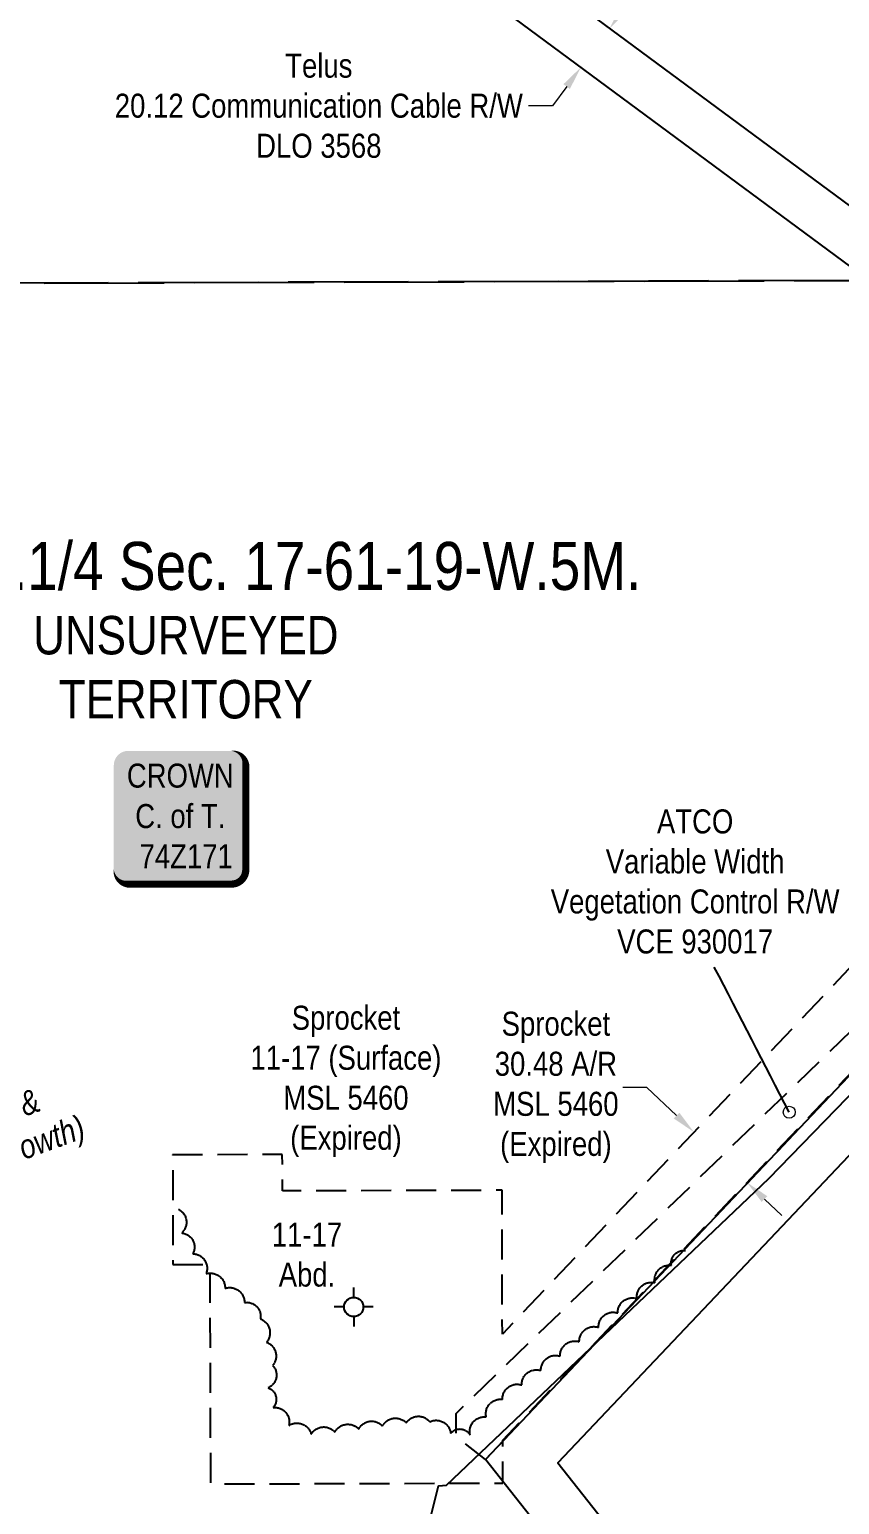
# Model space of a CAD drawing. Extents: x 507565 to 531726, y 6009554 to 6022365.
# Drawn here: x 511771 to 512109, y 6014536 to 6015150 of the extents above; entities that cross this region are included whole.
import ezdxf
from ezdxf.enums import TextEntityAlignment as Align

# ---------------------------------------------------------------- set-up
doc = ezdxf.new("R2010")
doc.units = 0
doc.header["$LTSCALE"] = 5
doc.header["$PDMODE"] = 34
doc.header["$PDSIZE"] = 0.03
for name, pattern in [('0', [1, 1, 0]), ('foc-ACCESSROAD', [3.75, 2.5, -1.25]), ('foc-FLOWLINE', [3.75, 2.5, -1.25]), ('foc-UNSURVEYED', [12.5, 10, -2.5])]:
    doc.linetypes.add(name, pattern=pattern)
doc.layers.get('Defpoints').update_dxf_attribs({"color": 9})
for name, color, linetype in [('AS-OWNER', 7, 'Continuous'), ('C-SYMBOL', 7, 'Continuous'), ('F-EZE', 190, 'foc-FLOWLINE'), ('F-RW', 190, 'Continuous'), ('F-WS', 190, 'foc-ACCESSROAD'), ('F-WS-S', 190, 'Continuous'), ('L-UNS-T', 3, 'Continuous'), ('L-USEC', 7, 'foc-UNSURVEYED'), ('T-BUSH', 110, '0'), ('T-BUSH-T', 110, 'Continuous'), ('WETLAND', 143, 'Continuous')]:
    doc.layers.add(name, color=color, linetype=linetype)
for name, color, linetype, lineweight in [('F-AR-T', 190, 'Continuous', 9), ('F-EZE-T', 190, 'Continuous', 9), ('F-RW-T', 190, 'Continuous', 9), ('F-WS-T', 190, 'Continuous', 9)]:
    doc.layers.add(name, color=color, linetype=linetype, lineweight=lineweight)
doc.styles.add('175L', font='ARIALN.TTF', dxfattribs={"height": 20})
doc.styles.add('80', font='ARIALN.TTF', dxfattribs={"height": 10})
doc.styles.add('80CG', font='ARIALN.TTF', dxfattribs={"height": 10})
doc.styles.add('80L', font='ARIALN.TTF', dxfattribs={"height": 10})
doc.styles.add('MtXpl_Arial_Narrow', font='ARIALNI.TTF')
doc.dimstyles.new('Compass 5 000', dxfattribs={"dimscale": 5, "dimtxt": 9, "dimasz": 2, "dimexe": 0.2, "dimexo": 0.0625, "dimgap": 0.5, "dimtad": 0, "dimtih": 1, "dimtoh": 1, "dimzin": 0, "dimdsep": 46, "dimtxsty": '80CG', "dimcen": 0.1, "dimse1": 1, "dimse2": 1, "dimclrd": 256, "dimclrt": 256, "dimaunit": 1, "dimadec": 4, "dimazin": 0, "dimtfac": 0.06, "dimtofl": 0, "dimtmove": 0, "dimatfit": 1, "dimfxl": 0.2, "dimtolj": 1, "dimtzin": 0, "dimlwd": -1, "dimarcsym": 0})

# ---------------------------------------------------------------- blocks, each defined once
blk = doc.blocks.new('*D71')
at = {"layer": 'Defpoints', "color": 0, "transparency": 16777216}
for p in [(512012.28, 6015150.76), (512000.33, 6015134.6), (512000.81, 6015134.24)]:
    blk.add_point(p, dxfattribs=at)
at = {"layer": 'F-RW-T', "transparency": 16777216}
for p, q in [((512018.71, 6015158.45), (512024.65, 6015166.49)), ((511994.87, 6015126.2), (511988.92, 6015118.16)), ((511988.92, 6015118.16), (511978.92, 6015118.16))]:
    blk.add_line(p, q, dxfattribs=at)
for points in [[(512017.37, 6015159.44), (512020.05, 6015157.46), (512012.76, 6015150.41)], [(511993.53, 6015127.19), (511996.21, 6015125.21), (512000.81, 6015134.24)]]:
    blk.add_solid(points, dxfattribs=at)
at = {"layer": 'F-RW-T', "transparency": 16777216, "insert": (511891.63, 6015118.16), "char_height": 10, "attachment_point": 5, "style": '80CG'}
blk.add_mtext('\\A1;Telus\\P20.12 Communication Cable R/W\\PDLO 3568', dxfattribs=at)
blk = doc.blocks.new('GABD')
for p, q in [((0, 0.81), (0, 1.62)), ((-0.81, 0), (-1.62, 0)), ((1.62, 0), (0.81, 0)), ((0, -0.81), (0, -1.62))]:
    blk.add_line(p, q)
blk.add_circle((0, 0), 0.8)
blk = doc.blocks.new('*U171')
h = blk.add_hatch(color=255)
edge = h.paths.add_edge_path()
edge.add_line((-21.5, -28.5), (21.5, -28.5))
edge.add_arc((21.5, -22.5), 6, 270, 360)
edge.add_line((27.5, -22.5), (27.5, 21))
edge.add_arc((21.5, 21), 6, 0, 90)
edge.add_line((21.5, 27), (-21.5, 27))
edge.add_arc((-21.5, 21), 6, 90, 180)
edge.add_line((-27.5, 21), (-27.5, -22.5))
edge.add_arc((-21.5, -22.5), 6, 180, 270)
at = {"color": 14, "flags": 128}
blk.add_lwpolyline([(-21.5, -28.5, 3, 3, 0), (21.5, -28.5, 3, 3, 0.414214), (27.5, -22.5, 3, 3, 0), (27.5, 21, 3, 0, 0.414214), (21.5, 27, 0, 0, 0), (-21.5, 27, 0, 0, 0.414214), (-27.5, 21, 0, 0, 0), (-27.5, -22.5, 0, 3, 0.414214)], format="xyseb", close=True, dxfattribs=at)
at = {"color": 14, "style": '80'}
blk.add_attdef('ENTER_TEXT_001', (-26.85, -4.92), '', height=10, dxfattribs=at)
blk = doc.blocks.new('*D174')
at = {"layer": 'Defpoints', "color": 0, "transparency": 16777216}
for p in [(512047.89, 6014690.99), (512033.8, 6014676.14), (512055.91, 6014655.16)]:
    blk.add_point(p, dxfattribs=at)
at = {"layer": 'F-AR-T', "transparency": 16777216}
for p, q in [((512028.29, 6014709.6), (512018.29, 6014709.6)), ((512040.64, 6014697.88), (512028.29, 6014709.6)), ((512077.26, 6014663.13), (512084.52, 6014656.25))]:
    blk.add_line(p, q, dxfattribs=at)
for points in [[(512041.79, 6014699.09), (512039.49, 6014696.67), (512047.89, 6014690.99)], [(512078.41, 6014664.34), (512076.11, 6014661.92), (512070.01, 6014670.02)]]:
    blk.add_solid(points, dxfattribs=at)
at = {"layer": 'F-AR-T', "transparency": 16777216, "insert": (511990.38, 6014709.6), "char_height": 10, "attachment_point": 5, "style": '80CG'}
blk.add_mtext('\\A1;Sprocket\\P30.48 A/R\\PMSL 5460\\P(Expired)', dxfattribs=at)

msp = doc.modelspace()

# ---------------------------------------------------------------- linework, layer by layer
at = {"layer": 'F-EZE', "flags": 128}
msp.add_lwpolyline([(512117.227, 6014719.406), (511961.049, 6014554.764), (511948.878, 6014564.258), (511948.852, 6014573.937), (512117.181, 6014736.869), (512299.541, 6014913.384), (512308.46, 6014922.017), (512313.971, 6014927.72), (512350.503, 6014965.388), (512314.478, 6014927.346), (512300.539, 6014912.648), (512117.227, 6014719.406)], close=True, dxfattribs=at)
at = {"layer": 'F-RW'}
for points in [[(512935.274, 6013320.256), (512924.625, 6013333.744), (512856.571, 6013419.936), (512832.823, 6013450.014), (512369.389, 6014037.701), (511961.049, 6014554.764), (512117.227, 6014719.406), (512300.538, 6014912.648), (512314.477, 6014927.348), (512350.513, 6014965.359), (512360.862, 6014976.221), (512340.82, 6014997.317), (512325.701, 6015013.229), (512319.681, 6015019.271), (512292.35, 6015046.686), (512287.42, 6015051.632), (512115.894, 6015223.702)], [(511938.662, 6015205.194), (512116.29, 6015073.872)], [(512116.357, 6015048.819), (511922.793, 6015191.922)], [(513021.169, 6014538.712), (512951.345, 6014554.242), (512921.168, 6014560.953), (512851.875, 6014576.365), (512696.522, 6014681.237), (512655.712, 6014708.788), (512649.395, 6014713.053), (512635.499, 6014722.434), (512623.073, 6014730.822), (512610.638, 6014739.217), (512588.911, 6014753.883), (512542.3, 6014785.349), (512443.163, 6014889.634), (512416.5, 6014917.683), (512376.75, 6014959.498), (512366.407, 6014948.602), (512333.137, 6014913.553), (512319.19, 6014898.86), (512117.315, 6014686.195), (511991.238, 6014553.379), (512387.324, 6014051.856), (512861.856, 6013450.112)]]:
    msp.add_lwpolyline(points, dxfattribs=at)
at = {"layer": 'F-WS', "flags": 128}
msp.add_lwpolyline([(511830.875, 6014635.841), (511846.195, 6014635.89), (511846.484, 6014544.541), (511968.338, 6014544.927), (511968.211, 6014562.722), (512376.531, 6014993.096), (512354.42, 6015014.075), (511968.071, 6014606.86), (511967.952, 6014666.781), (511876.474, 6014666.491), (511876.426, 6014681.681), (511830.731, 6014681.537), (511830.875, 6014635.841)], dxfattribs=at)
at = {"layer": 'L-USEC'}
for p, q in [((511714.661, 6015044.17), (512116.382, 6015045.491)), ((512116.382, 6015045.491), (511714.661, 6015044.17))]:
    msp.add_line(p, q, dxfattribs=at)
at = {"layer": 'T-BUSH', "flags": 128}
msp.add_lwpolyline([(511833.138, 6014658.94, -0.5205671), (511834.542, 6014649.044, -0.5205671), (511839.197, 6014640.37, -0.5205671), (511844.658, 6014632, -0.5205671), (511852.562, 6014625.952, -0.5205671), (511860.647, 6014620.076, -0.5205671), (511867.284, 6014613.21, -0.5205671), (511869.834, 6014603.546, -0.5205671), (511872.383, 6014593.882, -0.5205671), (511870.566, 6014584.601, -0.5205671), (511872.61, 6014576.354, -0.5205671), (511879.151, 6014568.868, -0.5205671), (511888.451, 6014565.206, -0.5205671), (511898.322, 6014566.135, -0.5205671), (511908.236, 6014567.405, -0.5205671), (511918.15, 6014568.674, -0.5205671), (511928.064, 6014569.943, -0.5205671), (511937.826, 6014570.417, -0.5205671), (511946.578, 6014565.592, -0.5205671), (511954.622, 6014565.054, -0.5205671), (511961.354, 6014572.441, -0.5205671), (511968.14, 6014579.768, -0.5205671), (511976.14, 6014585.76, -0.5205671), (511984.139, 6014591.752, -0.5205671), (511992.138, 6014597.744, -0.5205671), (512000.138, 6014603.735, -0.5205671), (512008.137, 6014609.727, -0.5205671), (512016.137, 6014615.719, -0.5205671), (512024.136, 6014621.711, -0.5205671), (512031.604, 6014628.302, -0.5205671), (512038.514, 6014635.523, -0.5205671), (512044.4, 6014641.675, -0.5205671)], format="xyb", dxfattribs=at)
at = {"layer": 'WETLAND'}
msp.add_lwpolyline([(511937.014, 6014525.968), (511941.497, 6014543.759), (511944.789, 6014544.064), (512079.029, 6014671.705), (512079.029, 6014671.705), (512158.388, 6014753.213)], dxfattribs=at)

# ---------------------------------------------------------------- block references
at = {"layer": 'AS-OWNER', "color": 3}
ref = msp.add_blockref('*U171', (511833.724, 6014822.703), dxfattribs=dict(at, xscale=0.9994679999999895, yscale=0.9994679999999895, zscale=0.9994679999999895))
ref.add_attrib('ENTER_TEXT_001', 'CROWN', (511811.676, 6014834.384), dxfattribs={"layer": '0', "color": 14, "height": 9.9947, "style": '80'})
ref.add_attrib('ENTER_TEXT_002', 'C. of T.', (511815.17, 6014817.549), dxfattribs={"layer": '0', "color": 14, "height": 9.9947, "style": '80'})
ref.add_attrib('ENTER_TEXT_003', ' 74Z171', (511813.776, 6014800.85), dxfattribs={"layer": '0', "color": 14, "height": 9.9947, "style": '80'})
at = {"layer": 'F-WS-S', "xscale": 4.99733999999994, "yscale": 4.99733999999994, "zscale": 4.99733999999994}
msp.add_blockref('GABD', (511906.161, 6014618.211), dxfattribs=at)

# ---------------------------------------------------------------- texts
at = {"layer": 'C-SYMBOL', "color": 3, "style": '175L'}
msp.add_text('Theor. N.W.1/4 Sec. 17-61-19-W.5M.', height=19.98936, dxfattribs=at).set_placement((511836.36, 6014910.679), align=Align.BOTTOM_CENTER)
at = {"layer": 'F-EZE-T', "insert": (512048.372, 6014795.262), "char_height": 9.99468, "width": 120.27472, "attachment_point": 5, "style": '80CG'}
msp.add_mtext('\\A1;ATCO\\PVariable Width\\PVegetation Control R/W\\PVCE 930017', dxfattribs=at)
at = {"layer": 'F-WS-T', "attachment_point": 5, "style": '80CG'}
for s, insert, char_height, width in [('\\A1;Sprocket\\P11-17 (Surface)\\PMSL 5460\\P(Expired)', (511902.928, 6014712.112), 9.99468, 78.95293), ('\\A1;11-17\\PAbd.', (511886.699, 6014639.961), 9.9947, 28.83636)]:
    msp.add_mtext(s, dxfattribs=dict(at, insert=insert, char_height=char_height, width=width))
at = {"layer": 'L-UNS-T', "color": 3, "insert": (511836.231, 6014884.399), "char_height": 15.99149, "attachment_point": 5, "style": '80L'}
msp.add_mtext_dynamic_manual_height_columns('UNSURVEYED TERRITORY', width=126.41375, gutter_width=47.5, heights=[0], dxfattribs=at)
at = {"layer": 'T-BUSH-T', "insert": (511695.265, 6014681.16), "char_height": 9.99462, "width": 95.51242, "attachment_point": 1, "rotation": 20, "line_spacing_factor": 1.010232, "style": 'MtXpl_Arial_Narrow'}
msp.add_mtext('\\pi13.965;(20cm Pine &\\P\\pi0.45562;Spruce Re-growth)', dxfattribs=at)

# ---------------------------------------------------------------- dimensions: what is measured, and where the dimension line sits
at = {"layer": 'F-AR-T'}
dim = msp.add_linear_dim(base=(512047.895, 6014690.995), p1=(512055.912, 6014655.16), p2=(512033.801, 6014676.139), angle=136.50626, text='Sprocket\\P30.48 A/R\\PMSL 5460\\P(Expired)', dimstyle='Compass 5 000', dxfattribs=at)
dim.commit()
dim.dimension.update_dxf_attribs({"geometry": '*D174', "text_midpoint": (511990.383, 6014709.6), "dimtype": 161})
at = {"layer": 'F-RW-T'}
dim = msp.add_aligned_dim(p1=(512012.285, 6015150.764), p2=(512000.332, 6015134.596), distance=0.596, text='Telus\\P20.12 Communication Cable R/W\\PDLO 3568', dimstyle='Compass 5 000', dxfattribs=at)
dim.commit()
dim.dimension.update_dxf_attribs({"geometry": '*D71', "text_midpoint": (511891.633, 6015118.16)})

# ---------------------------------------------------------------- leaders
at = {"layer": 'F-EZE-T', "path_type": 1}
msp.add_leader([(512087.564, 6014699.268), (512056.368, 6014759.696)], dimstyle='Compass 5 000', override={"dimasz": 1, "dimgap": 0.5, "dimtad": 0, "dimldrblk": 'DotBlank'}, dxfattribs=at)

doc.saveas('drawing.dxf')
